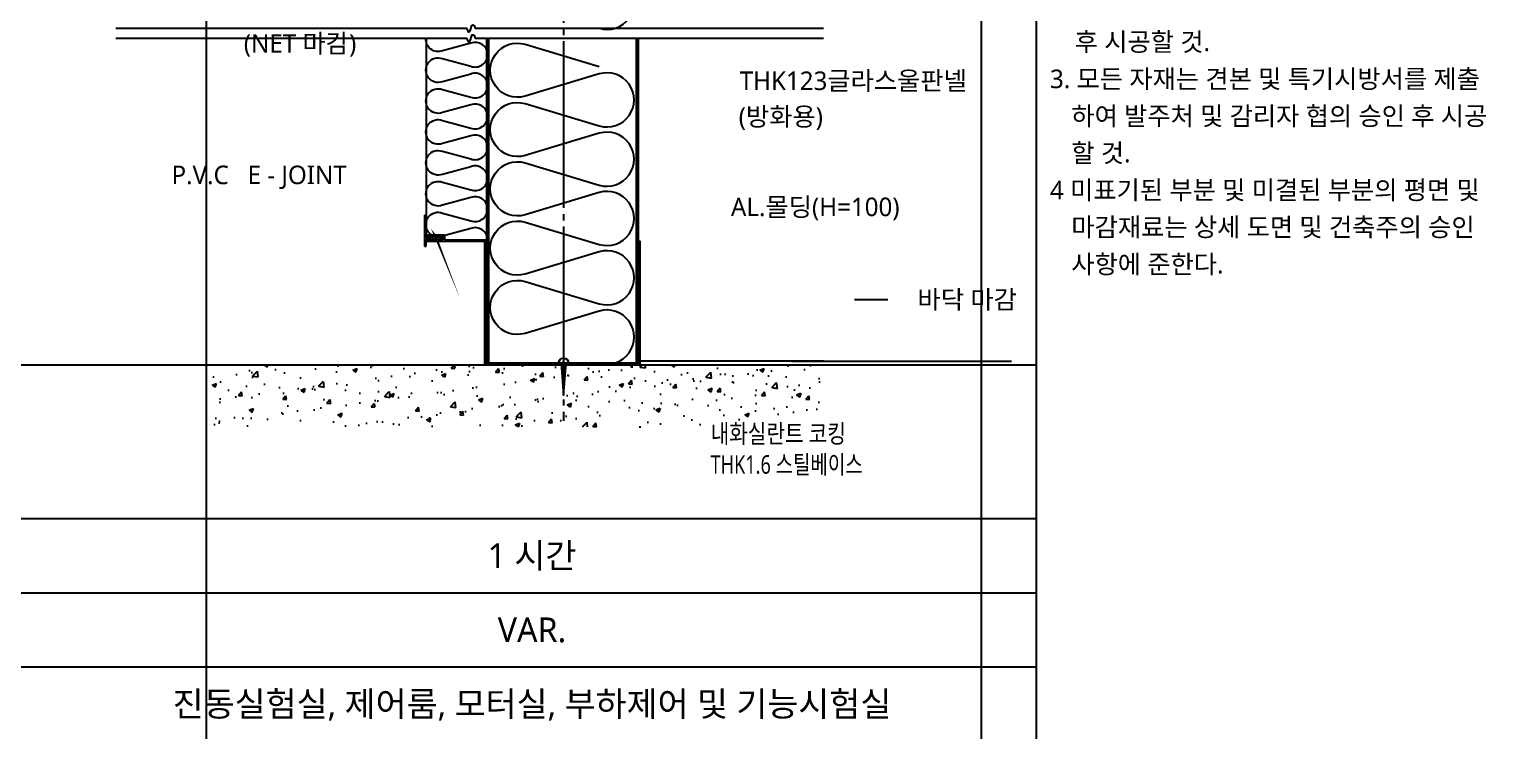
# Model space of a CAD drawing. Header units: millimetres. Extents: x 150 to 8166, y -2863 to -229.
# Drawn here: x 2769 to 3949, y -1540 to -972 of the extents above; entities that cross this region are included whole.
import ezdxf
from ezdxf.enums import TextEntityAlignment as Align

# ---------------------------------------------------------------- set-up
doc = ezdxf.new("R2010")
doc.units = ezdxf.units.MM
doc.header["$LTSCALE"] = 5
doc.header["$MEASUREMENT"] = 0
doc.linetypes.add('C301', pattern=[30, 27, -1, 1, -1])
doc.layers.get('0').update_dxf_attribs({"linetype": 'CONTINUOUS'})
for name, color, linetype in [('01-CEN', 1, 'C301'), ('01CONC', 2, 'CONTINUOUS'), ('01FIN', 9, 'CONTINUOUS'), ('01HAT', 8, 'CONTINUOUS'), ('01LEADER(지시선)', 7, 'CONTINUOUS'), ('01TEX', 3, 'CONTINUOUS'), ('01단열재', 55, 'CONTINUOUS'), ('01외벽패널', 3, 'CONTINUOUS'), ('01하지철물', 8, 'CONTINUOUS'), ('2', 2, 'CONTINUOUS'), ('3', 3, 'CONTINUOUS'), ('4', 4, 'CONTINUOUS'), ('5', 5, 'CONTINUOUS'), ('ETC', 6, 'CONTINUOUS'), ('SYM-LEAD', 6, 'CONTINUOUS'), ('TEXT', 3, 'CONTINUOUS')]:
    doc.layers.add(name, color=color, linetype=linetype)
doc.layers.add('02Waste', color=171, linetype='CONTINUOUS', plot=False)
doc.styles.add('GAUN', font='malgun.ttf', dxfattribs={"height": 375})
doc.styles.add('스타일1', font='malgun.ttf')

# ---------------------------------------------------------------- blocks, each defined once
blk = doc.blocks.new('HILTI')
at = {"layer": '2'}
blk.add_lwpolyline([(4, 0, 1), (-4, 0)], format="xyb", close=True, dxfattribs=at)
blk.add_lwpolyline([(2, 0), (0, -26), (-2, 0)], dxfattribs=at)
blk = doc.blocks.new('INSUL1')
blk.add_lwpolyline([(8.881784197001252e-16, 0.2499999999999991, 1.344030650891056), (0.3500000000000014, 0.2499999999999991), (0.2000000000000002, 0.7499999999999991, -1.344030650891056), (0.5500000000000007, 0.7499999999999991), (0.4000000000000012, 0.2499999999999991)], format="xyb")

msp = doc.modelspace()

# ---------------------------------------------------------------- hatches: boundary and pattern name
at = {"layer": '01HAT'}
h = msp.add_hatch(dxfattribs=at)
h.set_pattern_fill('AR-CONC', color=256, scale=5, style=0)
h.set_pattern_definition([(49.99999999999999, (-19607.33809983409, -68602.35356560905), (35.86300913003767, -3.137606749129755), [3.75, -41.25]), (355, (-19607.33809983409, -68602.35356560905), (-6.937566680650001, 37.60960668500059), [3, -33]), (100.4513999999998, (-19604.34951583534, -68602.61503260906), (28.92546908570108, 34.47197710304768), [3.187009499999993, -35.05710559999989]), (46.18420000000002, (-19607.33809983409, -68592.35356560905), (53.36205243128222, -8.275950716450904), [5.624999999999972, -61.87499999999978]), (96.63559999999966, (-19602.89126258581, -68593.04323095895), (46.73313527743517, 48.70589354502209), [4.780514399999964, -52.58564999999972]), (351.1842, (-19607.33809983409, -68592.35356560905), (46.73309725668136, 48.70593004626623), [4.5, -49.5]), (21, (-19602.33809983409, -68594.85356560905), (29.84535260592308, -20.13094453326694), [3.75, -41.25]), (326.0000000000001, (-19602.33809983409, -68594.85356560905), (12.16576659607909, 36.25750225234265), [3, -33]), (71.4514, (-19599.85098818555, -68596.53114590907), (42.0111314290745, 16.12652483549762), [3.1870095, -35.0571056]), (37.50000000000001, (-19607.33809983409, -68602.35356560905), (0.6079927658645334, 16.64469269156557), [0, -32.59999999999999, 0, -33.5, 0, -33.125]), (7.499999999999999, (-19607.33809983409, -68602.35356560905), (13.15347687210743, 19.72058559411801), [0, -19.1, 0, -31.85, 0, -12.625]), (327.5, (-19618.48809983446, -68602.35356560905), (26.69112180862045, -1.12774358671899), [0, -12.5, 0, -39, 0, -51.75]), (317.5, (-19623.48809983446, -68602.35356560905), (29.15930846711931, 5.005249116615882), [0, -16.25, 0, -25.9, 0, -36.75])])
h.paths.add_polyline_path([(3414.636842594927, -1294.329164257015), (3414.636842594927, -1244.329164257015), (2912.808966406867, -1244.329164257015), (2912.808966406867, -1294.329164257015)])

# ---------------------------------------------------------------- linework, layer by layer
for p, q in [((149.9999991415539, -1428.689392202742), (3584.999999703467, -1428.689392202741)), ((149.9999991415539, -1488.689392202742), (3584.999999703467, -1488.689392202743))]:
    msp.add_line(p, q)
at = {"layer": '01-CEN'}
msp.add_line((3202.136842593064, -532.2321302541282), (3202.136842594927, -1289.551661275535), dxfattribs=at)
at = {"layer": '01CONC'}
msp.add_line((2912.808966406867, -1244.329164257015), (3412.636842594927, -1244.329164257015), dxfattribs=at)
at = {"layer": '01FIN'}
for p, q in [((3412.636842594927, -1241.32916425655), (3264.236842594554, -1241.32916425655)), ((3386.700266764944, -1241.32916425655), (3564.636842593064, -1241.32916425655))]:
    msp.add_line(p, q, dxfattribs=at)
at = {"layer": '01LEADER(지시선)'}
msp.add_line((3437.636842589339, -1191.329164257015), (3464.636842589339, -1191.329164257015), dxfattribs=at)
msp.add_lwpolyline([(3437.636842589339, -1241.329164257015, 0, 5, 0), (3437.636842589339, -1226.329164257015, 0, 0, 0), (3437.636842589339, -1191.329164257015, 0, 0, 0)], format="xyseb", dxfattribs=at)
at = {"layer": '01단열재'}
msp.add_lwpolyline([(3140.636842594927, -1143.152295685585, 0.52485565577158), (3127.086842594927, -1133.802295685585), (3104.186842594927, -1140.002295685585, -1.449197860962627), (3104.186842594927, -1121.302295685585), (3127.086842594927, -1127.502295685585, 0.5248556557715773), (3140.636842594927, -1118.152295685585, 0.5248556557715834), (3127.086842594927, -1108.802295685585), (3104.186842594927, -1115.002295685585, -1.449197860962627), (3104.186842594927, -1096.302295685585), (3127.086842594927, -1102.502295685585, 0.5248556557715773), (3140.636842594927, -1093.152295685585, 0.5248556557715834), (3127.086842594927, -1083.802295685585), (3104.186842594927, -1090.002295685585, -1.449197860962627), (3104.186842594927, -1071.302295685585), (3127.086842594927, -1077.502295685585, 0.5248556557715773), (3140.636842594927, -1068.152295685585, 0.5248556557715834), (3127.086842594927, -1058.802295685585), (3104.186842594927, -1065.002295685585, -1.449197860962627), (3104.186842594927, -1046.302295685585), (3127.086842594927, -1052.502295685585, 0.5248556557715773), (3140.636842594927, -1043.152295685585, 0.5248556557715834), (3127.086842594927, -1033.802295685585), (3104.186842594927, -1040.002295685585, -1.449197860962627), (3104.186842594927, -1021.302295685585), (3127.086842594927, -1027.502295685585, 0.5248556557715773), (3140.636842594927, -1018.152295685585, 0.5248556557715834), (3127.086842594927, -1008.802295685585), (3104.186842594927, -1015.002295685585, -1.449197860962627), (3104.186842594927, -996.3022956855848), (3127.086842594927, -1002.502295685585, 0.5248556557715773), (3140.636842594927, -993.1522956855847, 0.5248556557715834), (3127.086842594927, -983.8022956855848), (3104.186842594927, -990.0022956855846, -0.5527098763645292), (3090.673896648801, -979.7921931103087, -0.5527098763645292)], format="xyb", dxfattribs=at)
at = {"layer": '01외벽패널'}
for p, q in [((3139.636842594927, -979.7921931103087), (3139.636842594927, -1234.729164256922)), ((3141.236842594554, -979.7921931103087), (3141.236842594554, -1242.729164256922)), ((3261.036842593437, -979.7921931103087), (3261.036842593437, -1242.729164256922)), ((3262.636842594927, -979.7921931103087), (3262.636842594927, -1242.729164256922))]:
    msp.add_line(p, q, dxfattribs=at)
at = {"layer": '01하지철물'}
msp.add_line((3139.636842593064, -979.792193112637), (3139.636842593064, -1244.329164259111), dxfattribs=at)
at = {"layer": '01하지철물', "color": 4}
msp.add_lwpolyline([(3138.036842595299, -1144.353775880651), (3138.036842595299, -1244.329164257015), (3264.236842594554, -1244.329164257015), (3264.236842594554, -1144.329164257015), (3262.636842594927, -1144.329164257015), (3262.636842594927, -1242.729164256922), (3139.636842594927, -1242.729164256922), (3139.636842594927, -1144.352773221992)], dxfattribs=at)
at = {"layer": '02Waste', "ltscale": 0.1}
for p, q in [((2912.808966406867, -228.6893922027416), (2912.808966406867, -2862.500016552604)), ((3540.308968513833, -228.6893922027416), (3540.308968513833, -2862.500016552604)), ((317.4717417659717, -1244.329164257015), (3584.999999703467, -1244.329164257015))]:
    msp.add_line(p, q, dxfattribs=at)
at = {"layer": '3'}
msp.add_line((3584.999999703469, -2862.500016552604), (3584.999999703469, -228.6893922027416), dxfattribs=at)
at = {"layer": '4'}
msp.add_line((149.9999991415539, -1368.689392202742), (3584.999999703467, -1368.689392202743), dxfattribs=at)
at = {"layer": '5'}
for points in [[(2839.636842594927, -971.7921931103087), (3123.439252739286, -971.7921931103087), (3124.594315781703, -974.0990537970542, 0.6664810144908515), (3126.434308433419, -973.9507948583673), (3127.839376754572, -969.633591362483, -0.7024360545865561), (3129.719867905115, -969.5744639187801), (3130.62437381733, -971.7921931103087), (3412.636842594927, -971.7921931103087)], [(2839.636842594927, -979.7921931103087), (3123.439252739286, -979.7921931103087), (3124.594315781703, -982.0990537970542, 0.6664810144908515), (3126.434308433419, -981.9507948583673), (3127.839376754572, -977.633591362483, -0.7024360545865561), (3129.719867905115, -977.5744639187801), (3130.62437381733, -979.7921931103087), (3412.636842594927, -979.7921931103087)]]:
    msp.add_lwpolyline(points, format="xyb", dxfattribs=at)
at = {"layer": 'ETC', "color": 4, "linetype": 'Continuous'}
msp.add_line((3090.828397788541, -979.7921931103087), (3090.828397788541, -1135.148246741399), dxfattribs=at)
at = {"layer": 'ETC', "color": 4}
for p, q in [((3089.628672074313, -1123.038250063488), (3089.628672074313, -1148.032535777806)), ((3089.628672074313, -1123.038250063488), (3090.828397788541, -1123.038250063488)), ((3090.828397788541, -1123.038250063488), (3090.828397788541, -1141.441670128905)), ((3105.705745878288, -1139.3218260537), (3090.828397788541, -1139.3218260537)), ((3104.506020163929, -1140.521551767998), (3090.828397788541, -1140.521551767998)), ((3090.828397788541, -1141.324559934099), (3094.627529217055, -1141.324559934099)), ((3090.828397788541, -1141.441670128905), (3094.670922839113, -1141.441670128905)), ((3090.828397788541, -1142.204257955029), (3094.627529217055, -1142.204257955029)), ((3090.828397788541, -1148.032535777806), (3090.828397788541, -1142.204257955029)), ((3090.828397788541, -1142.321370895501), (3094.627529217055, -1142.321370895501)), ((3104.506020163929, -1143.152295685585), (3090.828397788541, -1143.152295685585)), ((3095.188758631045, -1141.324559934099), (3094.627529217055, -1140.875576402945)), ((3094.627529217055, -1141.324559934099), (3094.627529217055, -1140.875576402945)), ((3095.627300645724, -1143.004075097885), (3094.627529217055, -1142.204257955029)), ((3095.627300645724, -1143.121188038324), (3094.627529217055, -1142.321370895501)), ((3094.670922839113, -1141.441670128905), (3094.670922839113, -1141.027401495292)), ((3095.188758631045, -1141.441670128905), (3094.670922839113, -1141.027401495292)), ((3096.188530059649, -1140.524742791244), (3095.188758631045, -1141.324559934099)), ((3096.188530059649, -1140.641852986046), (3095.188758631045, -1141.441670128905)), ((3096.627072074259, -1142.204257955029), (3095.627300645724, -1143.004075097885)), ((3096.627072074259, -1142.321370895501), (3095.627300645724, -1143.121188038324)), ((3097.188301488183, -1141.324559934099), (3096.188530059649, -1140.524742791244)), ((3097.188301488183, -1141.441670128905), (3096.188530059649, -1140.641852986046)), ((3097.626843502793, -1143.004075097885), (3096.627072074259, -1142.204257955029)), ((3097.626843502793, -1143.121188038324), (3096.627072074259, -1142.321370895501)), ((3098.188072916852, -1140.524742791244), (3097.188301488183, -1141.324559934099)), ((3098.188072916852, -1140.641852986046), (3097.188301488183, -1141.441670128905)), ((3098.626614931532, -1142.204257955029), (3097.626843502793, -1143.004075097885)), ((3098.626614931532, -1142.321370895501), (3097.626843502793, -1143.121188038324)), ((3099.187844345322, -1141.324559934099), (3098.188072916852, -1140.524742791244)), ((3099.187844345322, -1141.441670128905), (3098.188072916852, -1140.641852986046)), ((3099.626386359997, -1143.004075097885), (3098.626614931532, -1142.204257955029)), ((3099.626386359997, -1143.121188038324), (3098.626614931532, -1142.321370895501)), ((3100.187615773922, -1140.524742791244), (3099.187844345322, -1141.324559934099)), ((3100.187615773922, -1140.641852986046), (3099.187844345322, -1141.441670128905)), ((3100.626157788535, -1142.204257955029), (3099.626386359997, -1143.004075097885)), ((3100.626157788535, -1142.321370895501), (3099.626386359997, -1143.121188038324)), ((3101.187387202525, -1141.324559934099), (3100.187615773922, -1140.524742791244)), ((3101.187387202525, -1141.441670128905), (3100.187615773922, -1140.641852986046)), ((3101.625929217135, -1143.004075097885), (3100.626157788535, -1142.204257955029)), ((3101.625929217135, -1143.121188038324), (3100.626157788535, -1142.321370895501)), ((3102.18715863106, -1140.524742791244), (3101.187387202525, -1141.324559934099)), ((3102.18715863106, -1140.641852986046), (3101.187387202525, -1141.441670128905)), ((3102.625700645739, -1142.204257955029), (3101.625929217135, -1143.004075097885)), ((3102.625700645739, -1142.321370895501), (3101.625929217135, -1143.121188038324)), ((3103.18693005966, -1141.324559934099), (3102.18715863106, -1140.524742791244)), ((3103.18693005966, -1141.441670128905), (3102.18715863106, -1140.641852986046)), ((3103.519163124213, -1142.91902793786), (3102.625700645739, -1142.204257955029)), ((3103.625472074204, -1143.121188038324), (3102.625700645739, -1142.321370895501)), ((3103.625472074204, -1140.973726322413), (3103.18693005966, -1141.324559934099)), ((3103.519163124213, -1141.175883677261), (3103.18693005966, -1141.441670128905)), ((3103.519163124213, -1142.91902793786), (3103.519163124213, -1141.175883677261)), ((3103.625472074204, -1143.121188038324), (3103.625472074204, -1140.973726322413)), ((3104.506020163929, -1140.521551767998), (3104.506020163929, -1143.120957482301)), ((3105.705745878288, -1139.3218260537), (3105.705745878288, -1143.120957482301)), ((3139.636842593064, -1143.152295685585), (3105.705745878288, -1143.152295685585)), ((3089.628672074313, -1148.032535777806), (3090.828397788541, -1148.032535777806)), ((3139.636842593064, -1144.352773221993), (3090.828397788541, -1144.383359603151))]:
    msp.add_line(p, q, dxfattribs=at)
at = {"layer": 'ETC'}
for p, q in [((3090.828397788541, -1139.3218260537), (3090.828397788541, -1140.521551767998)), ((3090.828397788541, -1143.152295685585), (3090.828397788541, -1144.383359603151))]:
    msp.add_line(p, q, dxfattribs=at)
at = {"layer": 'SYM-LEAD'}
for points in [[(3261.426901922493, -1016.329164258412, 0, 5, 0), (3276.426901922493, -1016.329164258412, 0, 0, 0), (3328.926901922493, -1016.329164258412, 0, 0, 0)], [(3099.129930184852, -1139.3218260537, 0, 5, 0), (3091.629930184852, -1126.331444996792, 0, 0, 0), (3075.863104212727, -1088.381485187133, 0, 0, 0), (3051.398243665859, -1088.381485187133, 0, 0, 0)], [(3265.736842594554, -1178.079164257015, 0, 4.999999999999999, 0), (3275.045974306276, -1166.317358836041, 0, 0, 0), (3314.610196869334, -1116.329164257015, 0, 0, 0), (3337.636842589339, -1116.329164257015, 0, 0, 0)], [(3437.636842594927, -1241.329164259111, 0, 5, 0), (3437.636842594927, -1226.329164259111, 0, 0, 0), (3437.636842594927, -1191.329164259111, 0, 0, 0), (3464.636842594927, -1191.329164259111, 0, 0, 0)], [(3141.236842594554, -1244.329164257015, 0, 5, 0), (3148.736842594554, -1257.319545313924, 0, 0, 0), (3171.67245332103, -1299.21861163175, 0, 0, 0), (3321.182977595811, -1299.21861163175, 0, 0, 0)], [(3202.136842594927, -1244.329164257015, 0, 5, 0), (3209.636842594927, -1257.319545313924, 0, 0, 0), (3245.00621005099, -1324.21861163175, 0, 0, 0), (3321.182977595811, -1324.21861163175, 0, 0, 0)], [(3264.236842594554, -1244.329164257015, 0, 5, 0), (3271.736842594554, -1257.319545313924, 0, 0, 0), (3294.67245332103, -1299.21861163175, 0, 0, 0)]]:
    msp.add_lwpolyline(points, format="xyseb", dxfattribs=at)

# ---------------------------------------------------------------- block references
at = {"layer": '01단열재', "xscale": 120, "yscale": 120, "zscale": 120, "rotation": 90, "row_count": 1, "row_spacing": 0, "column_spacing": 48}
for p, column_count in [((3261.036842593437, -971.7921931103087), 4), ((3261.036842593902, -1242.729164256922), 5)]:
    msp.add_blockref('INSUL1', p, dxfattribs=dict(at, column_count=column_count))
at = {"layer": '01하지철물', "color": 4, "xscale": -1.004016064107418, "yscale": 1.004016064223833, "zscale": 1.004016064257028}
msp.add_blockref('HILTI', (3202.136842594927, -1242.729164256922), dxfattribs=at)

# ---------------------------------------------------------------- texts
at = {"layer": '01TEX', "color": 3, "style": 'GAUN'}
for s, width, p in [('내화실란트 코킹', 0.8, (3321.182977595811, -1299.885278298262)), ('THK1.6 스틸베이스', 0.75, (3321.182977595811, -1324.885278298262))]:
    msp.add_text(s, height=15, dxfattribs=dict(at, width=width)).set_placement(p, align=Align.MIDDLE_LEFT)
at = {"layer": 'TEXT', "style": '스타일1'}
for s, p in [('(NET 마감)', (2943.296392898753, -991.5347761000926)), ('P.V.C   E - JOINT', (2884.734158541095, -1097.927245211581))]:
    msp.add_text(s, height=15, dxfattribs=at).set_placement(p)
for s, p in [('후 시공할 것.', (3615.922414680149, -994.7213537245962)), ('3. 모든 자재는 견본 및 특기시방서를 제출', (3595.922414680149, -1024.721353724591)), ('하여 발주처 및 감리자 협의 승인 후 시공', (3613.168496792844, -1054.721353722089)), ('할 것.', (3613.168496792844, -1084.721353719582)), ('4 미표기된 부분 및 미결된 부분의 평면 및 ', (3595.922414680149, -1114.721353724591)), ('마감재료는 상세 도면 및 건축주의 승인', (3613.168496792844, -1144.721353722089)), ('사항에 준한다.', (3613.168496792844, -1174.721353719582))]:
    msp.add_text(s, height=15, dxfattribs=at).set_placement(p, align=Align.BOTTOM_LEFT)
for s, p in [('THK123글라스울판넬', (3528.619808809181, -1014.232130254186)), ('(방화용)', (3412.119808809181, -1043.232130254186)), ('바닥 마감', (3569.10350925613, -1191.329164257015))]:
    msp.add_text(s, height=15, dxfattribs=at).set_placement(p, align=Align.MIDDLE_RIGHT)
msp.add_text('AL.몰딩(H=100)', height=15, dxfattribs=at).set_placement((3337.636842589339, -1116.329164257015), align=Align.MIDDLE_LEFT)
for s, p in [('1 시간', (3176.558967461282, -1398.689392202741)), ('VAR.', (3176.558967461281, -1458.689392202742)), ('진동실험실, 제어룸, 모터실, 부하제어 및 기능시험실', (3176.558967461281, -1518.689392202743))]:
    msp.add_text(s, height=20, dxfattribs=at).set_placement(p, align=Align.MIDDLE_CENTER)

doc.saveas('drawing.dxf')
